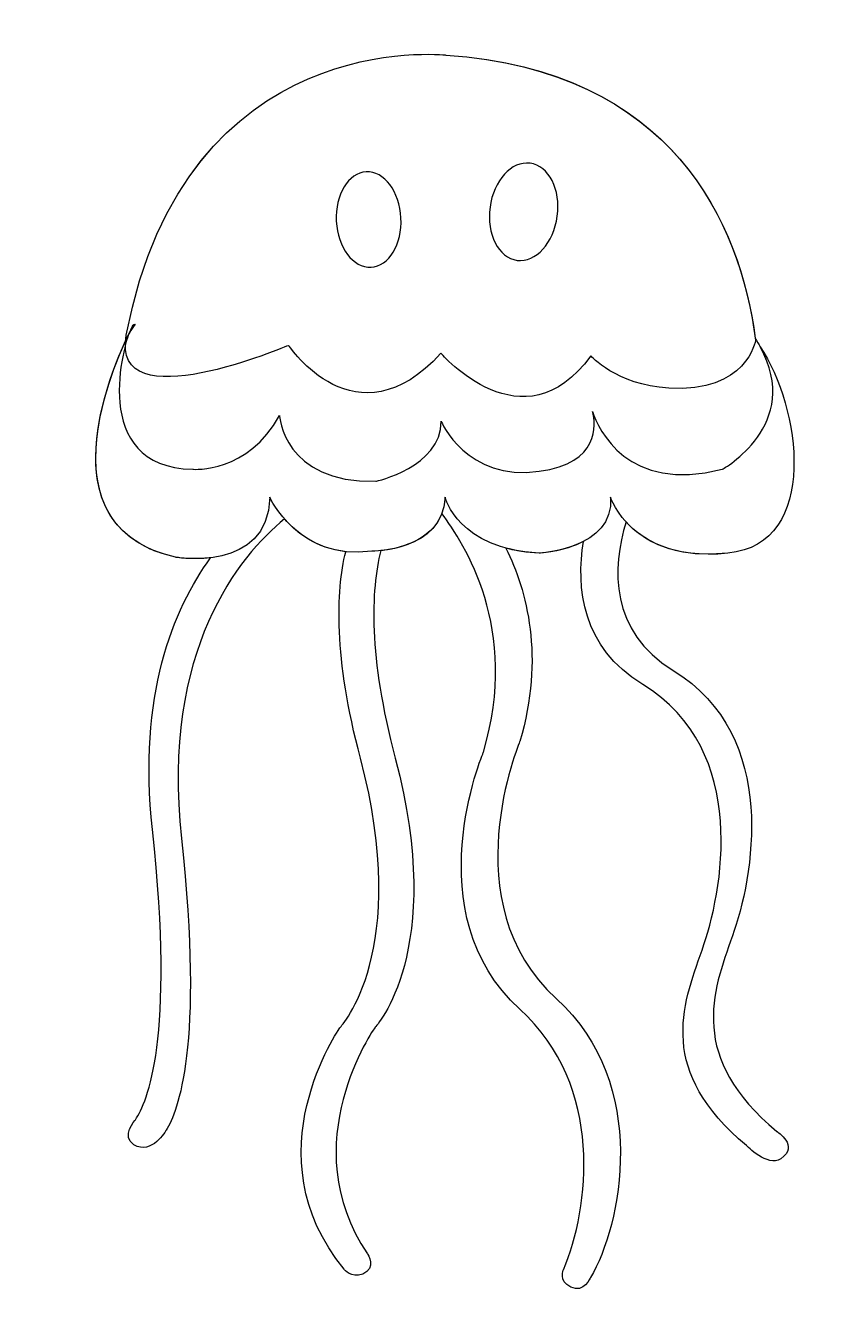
# Model space of a CAD drawing. Header units: centimetres. Extents: x -11.1 to 10.8, y -17.4 to 17.5.
import ezdxf

# ---------------------------------------------------------------- set-up
doc = ezdxf.new("R2010")
doc.units = ezdxf.units.CM
doc.header["$MEASUREMENT"] = 0
doc.layers.add('Layer 1', color=7, linetype='Continuous')

msp = doc.modelspace()

# ---------------------------------------------------------------- linework, layer by layer
at = {"layer": 'Layer 1', "color": 187}
for points, knots in [([(9.56776, -12.94852), (7.11891, -10.90792), (7.78685, -9.12701), (8.3434, -7.56835), (8.3434, -7.56835), (8.90008, -6.01009), (9.67915, -2.07719), (6.71119, -0.25884), (6.71119, -0.25884), (4.95568, 0.81629), (5.03492, 2.5636), (5.41592, 3.82778), (5.41592, 3.82778), (5.85275, 3.34399), (6.69055, 2.80503), (8.22103, 2.96378), (8.22103, 2.96378), (10.77003, 3.22863), (10.21109, 7.01534), (9.11029, 8.64399), (9.11029, 8.64399), (9.06888, 8.71913), (9.02337, 8.79546), (8.97363, 8.87272), (8.97363, 8.87272), (8.54884, 12.07735), (6.68247, 16.24692), (0.46265, 16.67303), (0.46265, 16.67303), (0.46265, 16.67303), (-6.71139, 17.49006), (-8.32985, 8.96744), (-8.32985, 8.96744), (-8.3403, 8.91214), (-8.34493, 8.86227), (-8.34996, 8.8116), (-8.34996, 8.8116), (-8.95056, 7.49741), (-10.39387, 3.62722), (-6.97664, 2.85358), (-6.97664, 2.85358), (-6.97664, 2.85358), (-6.53148, 2.77712), (-6.00998, 2.84101), (-6.00998, 2.84101), (-7.04569, 1.41319), (-8.01076, -0.94822), (-7.6115, -4.63744), (-7.6115, -4.63744), (-6.98087, -10.46317), (-7.76284, -12.14142), (-8.07981, -12.62508), (-8.07981, -12.62508), (-8.07981, -12.62508), (-8.49296, -13.08532), (-8.12122, -13.31366), (-8.12122, -13.31366), (-7.63399, -13.61317), (-7.23407, -12.91374), (-7.23407, -12.91374), (-7.23407, -12.91374), (-6.9212, -12.40256), (-6.18949, -10.63541), (-6.81127, -4.88866), (-6.81127, -4.88866), (-7.37616, 0.32813), (-5.21319, 2.89313), (-3.97917, 3.91059), (-3.97917, 3.91059), (-3.64923, 3.53131), (-3.1038, 3.09633), (-2.29536, 3.00717), (-2.29536, 3.00717), (-2.55875, 1.90333), (-2.62874, 0.11594), (-1.88896, -2.67886), (-1.88896, -2.67886), (-0.47886, -8.00519), (-2.44551, -10.0827), (-2.44551, -10.0827), (-2.44551, -10.0827), (-2.44551, -10.0827), (-4.93127, -13.59809), (-2.33425, -16.74028), (-2.33425, -16.74028), (-2.33425, -16.74028), (-2.14481, -17.00103), (-1.82823, -16.87231), (-1.82823, -16.87231), (-1.44062, -16.71475), (-1.69369, -16.31933), (-1.69369, -16.31933), (-1.69369, -16.31933), (-3.7581, -13.2925), (-1.48811, -10.08257), (-1.48811, -10.08257), (-1.48811, -10.08257), (-1.48811, -10.08257), (0.47854, -8.00506), (-0.93156, -2.67887), (-0.93156, -2.67887), (-1.67742, 0.13934), (-1.60003, 1.93401), (-1.33121, 3.0352), (-1.33121, 3.0352), (-0.88129, 3.08309), (0.06037, 3.27769), (0.34969, 4.06046), (0.34969, 4.06046), (0.95982, 3.22054), (2.50512, 0.92012), (1.49388, -2.51033), (1.49388, -2.51033), (1.49388, -2.51033), (-0.39868, -6.95864), (2.49572, -9.58516), (2.49572, -9.58516), (4.83133, -11.7046), (4.41196, -15.06614), (3.69508, -16.75193), (3.69508, -16.75193), (3.69508, -16.75193), (3.54612, -17.05898), (3.89894, -17.23466), (3.89894, -17.23466), (4.25176, -17.41048), (4.44028, -16.96743), (4.44028, -16.96743), (4.44028, -16.96743), (5.28033, -15.5617), (6.10252, -11.65248), (3.49744, -9.28856), (3.49744, -9.28856), (0.60316, -6.66204), (2.49573, -2.2136), (2.49573, -2.2136), (2.49573, -2.2136), (3.18206, 0.115), (2.69033, 1.92329), (2.11235, 3.10757), (2.11235, 3.10757), (2.37786, 3.03441), (2.67922, 2.9815), (3.03151, 2.9639), (3.03151, 2.9639), (3.03151, 2.9639), (3.69085, 2.99935), (4.24515, 3.28788), (4.24515, 3.28788), (4.04221, 2.01894), (4.19607, 0.38051), (5.87591, -0.64833), (5.87591, -0.64833), (8.84427, -2.46668), (8.06507, -6.39971), (7.50852, -7.95811), (7.50852, -7.95811), (6.95184, -9.51664), (6.28416, -11.29742), (8.73288, -13.33802), (8.73288, -13.33802), (8.73288, -13.33802), (9.31298, -13.94339), (9.67519, -13.69785), (9.67519, -13.69785), (10.19443, -13.34503), (9.56777, -12.94855), (9.56777, -12.94855), (9.56777, -12.94855), (9.56777, -12.94855), (9.56776, -12.94852), (9.56776, -12.94852)], [0, 0, 0, 0, 0.02272727, 0.02272727, 0.02272727, 0.02272727, 0.04545455, 0.04545455, 0.04545455, 0.04545455, 0.06818182, 0.06818182, 0.06818182, 0.06818182, 0.09090909, 0.09090909, 0.09090909, 0.09090909, 0.11363636, 0.11363636, 0.11363636, 0.11363636, 0.13636364, 0.13636364, 0.13636364, 0.13636364, 0.15909091, 0.15909091, 0.15909091, 0.15909091, 0.18181818, 0.18181818, 0.18181818, 0.18181818, 0.20454545, 0.20454545, 0.20454545, 0.20454545, 0.22727273, 0.22727273, 0.22727273, 0.22727273, 0.25, 0.25, 0.25, 0.25, 0.27272727, 0.27272727, 0.27272727, 0.27272727, 0.29545455, 0.29545455, 0.29545455, 0.29545455, 0.31818182, 0.31818182, 0.31818182, 0.31818182, 0.34090909, 0.34090909, 0.34090909, 0.34090909, 0.36363636, 0.36363636, 0.36363636, 0.36363636, 0.38636364, 0.38636364, 0.38636364, 0.38636364, 0.40909091, 0.40909091, 0.40909091, 0.40909091, 0.43181818, 0.43181818, 0.43181818, 0.43181818, 0.45454545, 0.45454545, 0.45454545, 0.45454545, 0.47727273, 0.47727273, 0.47727273, 0.47727273, 0.5, 0.5, 0.5, 0.5, 0.52272727, 0.52272727, 0.52272727, 0.52272727, 0.54545455, 0.54545455, 0.54545455, 0.54545455, 0.56818182, 0.56818182, 0.56818182, 0.56818182, 0.59090909, 0.59090909, 0.59090909, 0.59090909, 0.61363636, 0.61363636, 0.61363636, 0.61363636, 0.63636364, 0.63636364, 0.63636364, 0.63636364, 0.65909091, 0.65909091, 0.65909091, 0.65909091, 0.68181818, 0.68181818, 0.68181818, 0.68181818, 0.70454545, 0.70454545, 0.70454545, 0.70454545, 0.72727273, 0.72727273, 0.72727273, 0.72727273, 0.75, 0.75, 0.75, 0.75, 0.77272727, 0.77272727, 0.77272727, 0.77272727, 0.79545455, 0.79545455, 0.79545455, 0.79545455, 0.81818182, 0.81818182, 0.81818182, 0.81818182, 0.84090909, 0.84090909, 0.84090909, 0.84090909, 0.86363636, 0.86363636, 0.86363636, 0.86363636, 0.88636364, 0.88636364, 0.88636364, 0.88636364, 0.90909091, 0.90909091, 0.90909091, 0.90909091, 0.93181818, 0.93181818, 0.93181818, 0.93181818, 0.95454545, 0.95454545, 0.95454545, 0.95454545, 1, 1, 1, 1]), ([(-4.38452, 4.46238), (-4.38399, 4.4764), (-4.3824, 4.4895), (-4.38214, 4.50392), (-4.38214, 4.50392), (-4.38214, 4.50392), (-4.37632, 4.49188), (-4.36759, 4.47429), (-4.36759, 4.47429), (-4.37301, 4.47006), (-4.3787, 4.46635), (-4.38452, 4.46238)], [0, 0, 0, 0, 0.25, 0.25, 0.25, 0.25, 0.5, 0.5, 0.5, 0.5, 1, 1, 1, 1]), ([(0.43699, 4.50392), (0.43699, 4.50392), (0.43858, 4.49797), (0.44096, 4.48976), (0.44096, 4.48976), (0.44096, 4.48976), (0.43487, 4.48791), (0.43487, 4.48791), (0.43487, 4.48791), (0.43513, 4.49347), (0.43672, 4.49836), (0.43699, 4.50392)], [0, 0, 0, 0, 0.25, 0.25, 0.25, 0.25, 0.5, 0.5, 0.5, 0.5, 1, 1, 1, 1])]:
    msp.add_open_spline(points, degree=3, knots=knots, dxfattribs=at)
at = {"layer": 'Layer 1', "color": 217}
for points, knots in [([(0.46252, 16.67317), (0.46252, 16.67317), (-6.71152, 17.4902), (-8.32998, 8.96758), (-8.32998, 8.96758), (-8.78506, 6.57019), (-3.865, 8.68196), (-3.865, 8.68196), (-3.865, 8.68196), (-3.865, 8.68196), (-2.01054, 5.89934), (0.32507, 8.46804), (0.32507, 8.46804), (0.32507, 8.46804), (2.59202, 5.82776), (4.44688, 8.39647), (4.44688, 8.39647), (4.44688, 8.39647), (5.13546, 7.59796), (6.59384, 7.50721), (6.59384, 7.50721), (8.74212, 7.37307), (8.98012, 8.8247), (8.98012, 8.8247), (8.98012, 8.8247), (8.56777, 12.03542), (6.71343, 16.24481), (0.46252, 16.67317)], [0, 0, 0, 0, 0.125, 0.125, 0.125, 0.125, 0.25, 0.25, 0.25, 0.25, 0.375, 0.375, 0.375, 0.375, 0.5, 0.5, 0.5, 0.5, 0.625, 0.625, 0.625, 0.625, 0.75, 0.75, 0.75, 0.75, 1, 1, 1, 1]), ([(3.526, 12.23611), (3.42824, 11.49911), (2.93307, 10.95645), (2.42216, 11.02405), (2.42216, 11.02405), (1.91085, 11.09311), (1.57549, 11.7461), (1.67471, 12.48309), (1.67471, 12.48309), (1.77314, 13.22154), (2.26764, 13.76354), (2.77829, 13.69581), (2.77829, 13.69581), (3.28973, 13.62636), (3.62496, 12.97429), (3.526, 12.2361), (3.526, 12.2361), (3.526, 12.2361), (3.526, 12.23611), (3.526, 12.23611)], [0, 0, 0, 0, 0.16666667, 0.16666667, 0.16666667, 0.16666667, 0.33333333, 0.33333333, 0.33333333, 0.33333333, 0.5, 0.5, 0.5, 0.5, 0.66666667, 0.66666667, 0.66666667, 0.66666667, 1, 1, 1, 1]), ([(-1.59832, 10.83381), (-2.08873, 10.81026), (-2.51629, 11.3774), (-2.5536, 12.10262), (-2.5536, 12.10262), (-2.58853, 12.82692), (-2.22089, 13.43453), (-1.72942, 13.4602), (-1.72942, 13.4602), (-1.23862, 13.48454), (-0.81118, 12.91635), (-0.7748, 12.19139), (-0.7748, 12.19139), (-0.73802, 11.46709), (-1.10738, 10.85829), (-1.59832, 10.83381)], [0, 0, 0, 0, 0.2, 0.2, 0.2, 0.2, 0.4, 0.4, 0.4, 0.4, 0.6, 0.6, 0.6, 0.6, 1, 1, 1, 1]), ([(9.11016, 8.64399), (10.29258, 6.49584), (8.06215, 5.27426), (8.06215, 5.27426), (8.06215, 5.27426), (5.44211, 4.60539), (4.65776, 6.38114), (4.49623, 6.86176), (4.49623, 6.86176), (4.58434, 6.50656), (4.70049, 5.44677), (3.03123, 5.2187), (3.03123, 5.2187), (1.01934, 4.94406), (0.33089, 6.59387), (0.33089, 6.59387), (0.33089, 6.59387), (0.33089, 5.32903), (-1.4696, 4.94393), (-1.4696, 4.94393), (-1.4696, 4.94393), (-4.01132, 4.88903), (-4.11755, 6.75884), (-4.11755, 6.75884), (-4.11755, 6.75884), (-4.96461, 5.1638), (-6.50039, 5.27413), (-6.50039, 5.27413), (-6.50039, 5.27413), (-9.41266, 5.32916), (-8.35591, 8.84018), (-8.24651, 9.02883), (-8.24651, 9.02883), (-8.19915, 9.11045), (-8.14637, 9.18824), (-8.09054, 9.26404), (-8.09054, 9.26404), (-8.11951, 9.25597), (-8.13525, 9.25134), (-8.13525, 9.25134), (-8.13525, 9.25134), (-8.13525, 9.25134), (-11.10718, 3.78875), (-6.97677, 2.85371), (-6.97677, 2.85371), (-6.97677, 2.85371), (-4.43492, 2.41397), (-4.38213, 4.50405), (-4.38213, 4.50405), (-4.38213, 4.50405), (-3.58785, 2.74364), (-1.57569, 3.01894), (-1.57569, 3.01894), (-1.57569, 3.01894), (0.38395, 3.01894), (0.43673, 4.50405), (0.43673, 4.50405), (0.43673, 4.50405), (0.80741, 3.07424), (3.0311, 2.96378), (3.0311, 2.96378), (3.0311, 2.96378), (5.09604, 3.07411), (4.9906, 4.50405), (4.9906, 4.50405), (4.9906, 4.50405), (5.57308, 2.68874), (8.22077, 2.96378), (8.22077, 2.96378), (10.77003, 3.22863), (10.21097, 7.01534), (9.11017, 8.64399), (9.11017, 8.64399), (9.11017, 8.64399), (9.11016, 8.64399), (9.11016, 8.64399)], [0, 0, 0, 0, 0.05, 0.05, 0.05, 0.05, 0.1, 0.1, 0.1, 0.1, 0.15, 0.15, 0.15, 0.15, 0.2, 0.2, 0.2, 0.2, 0.25, 0.25, 0.25, 0.25, 0.3, 0.3, 0.3, 0.3, 0.35, 0.35, 0.35, 0.35, 0.4, 0.4, 0.4, 0.4, 0.45, 0.45, 0.45, 0.45, 0.5, 0.5, 0.5, 0.5, 0.55, 0.55, 0.55, 0.55, 0.6, 0.6, 0.6, 0.6, 0.65, 0.65, 0.65, 0.65, 0.7, 0.7, 0.7, 0.7, 0.75, 0.75, 0.75, 0.75, 0.8, 0.8, 0.8, 0.8, 0.85, 0.85, 0.85, 0.85, 0.9, 0.9, 0.9, 0.9, 1, 1, 1, 1])]:
    msp.add_open_spline(points, degree=3, knots=knots, dxfattribs=at)

doc.saveas('drawing.dxf')
